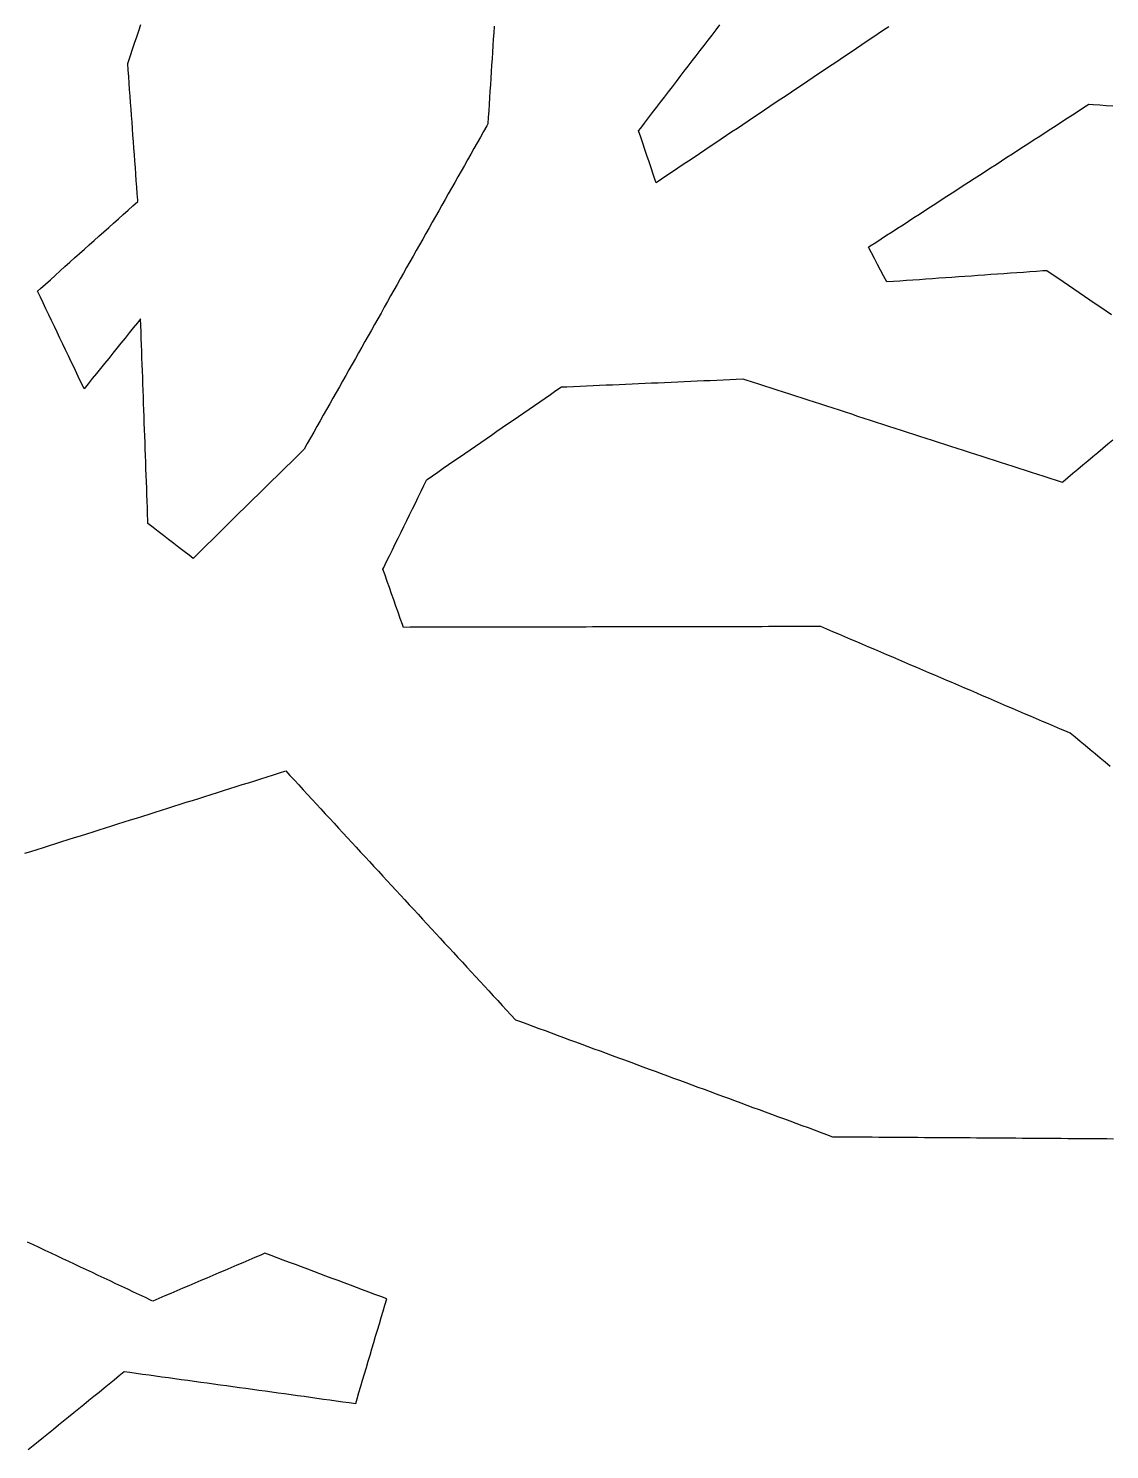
# Model space of a CAD drawing. Header units: millimetres. Extents: x 230 to 3347, y 514 to 5196.
# Drawn here: x 2824.7 to 2990.5, y 2047.7 to 2265.7 of the extents above; entities that cross this region are included whole.
import ezdxf

# ---------------------------------------------------------------- set-up
doc = ezdxf.new("R2010")
doc.units = ezdxf.units.MM
doc.layers.add('ALL_ISLANDS', color=7, linetype='Continuous')
doc.layers.add('OUTLINE_ISLAND_01', color=7, linetype='Continuous')

msp = doc.modelspace()

# ---------------------------------------------------------------- linework, layer by layer
at = {"layer": 'ALL_ISLANDS'}
for points in [[(2896.0996, 2266.0685), (2896.036, 2265.0705), (2895.9724, 2264.0725), (2895.9088, 2263.0745), (2895.8452, 2262.0766), (2895.7816, 2261.0786), (2895.718, 2260.0806), (2895.6544, 2259.0826), (2895.5908, 2258.0847), (2895.5272, 2257.0867), (2895.4636, 2256.0887), (2895.4, 2255.0907), (2895.3365, 2254.0928), (2895.2729, 2253.0948), (2895.2093, 2252.0968), (2895.1457, 2251.0988), (2894.9781, 2250.8021), (2894.4863, 2249.9313), (2893.9946, 2249.0606), (2893.5028, 2248.1899), (2893.0111, 2247.3191), (2892.5193, 2246.4484), (2892.0276, 2245.5776), (2891.5358, 2244.7069), (2891.0441, 2243.8362), (2890.5523, 2242.9654), (2890.0606, 2242.0947), (2889.5688, 2241.224), (2889.0771, 2240.3532), (2888.5853, 2239.4825), (2888.0936, 2238.6118), (2887.6018, 2237.741), (2887.1101, 2236.8703), (2886.6183, 2235.9995), (2886.1266, 2235.1288), (2885.6348, 2234.2581), (2885.1431, 2233.3873), (2884.6513, 2232.5166), (2884.1596, 2231.6459), (2883.6678, 2230.7751), (2883.1761, 2229.9044), (2882.6843, 2229.0337), (2882.1926, 2228.1629), (2881.7008, 2227.2922), (2881.2091, 2226.4215), (2880.7173, 2225.5507), (2880.2256, 2224.68), (2879.7338, 2223.8092), (2879.242, 2222.9385), (2878.7503, 2222.0678), (2878.2585, 2221.197), (2877.7668, 2220.3263), (2877.275, 2219.4556), (2876.7833, 2218.5848), (2876.2915, 2217.7141), (2875.7998, 2216.8434), (2875.308, 2215.9726), (2874.8163, 2215.1019), (2874.3245, 2214.2312), (2873.8328, 2213.3604), (2873.341, 2212.4897), (2872.8493, 2211.6189), (2872.3575, 2210.7482), (2871.8658, 2209.8775), (2871.374, 2209.0067), (2870.8823, 2208.136), (2870.3905, 2207.2653), (2869.8988, 2206.3945), (2869.407, 2205.5238), (2868.9153, 2204.6531), (2868.4235, 2203.7823), (2867.9318, 2202.9116), (2867.44, 2202.0408), (2866.9483, 2201.1701), (2866.3269, 2200.5591), (2865.6138, 2199.858), (2864.9008, 2199.1569), (2864.1878, 2198.4557), (2863.4747, 2197.7546), (2862.7617, 2197.0535), (2862.0487, 2196.3524), (2861.3356, 2195.6512), (2860.6226, 2194.9501), (2859.9095, 2194.249), (2859.1965, 2193.5478), (2858.4835, 2192.8467), (2857.7704, 2192.1456), (2857.0574, 2191.4445), (2856.3444, 2190.7433), (2855.6313, 2190.0422), (2854.9183, 2189.3411), (2854.2052, 2188.64), (2853.4922, 2187.9388), (2852.7792, 2187.2377), (2852.0661, 2186.5366), (2851.3531, 2185.8355), (2850.6401, 2185.1343), (2849.927, 2184.4332), (2849.3294, 2184.8943), (2848.5376, 2185.5051), (2847.7459, 2186.116), (2846.9541, 2186.7268), (2846.1623, 2187.3376), (2845.3706, 2187.9485), (2844.5788, 2188.5593), (2843.7871, 2189.1701), (2842.9953, 2189.781), (2842.9805, 2190.1925), (2842.9445, 2191.1919), (2842.9085, 2192.1912), (2842.8725, 2193.1906), (2842.8366, 2194.1899), (2842.8006, 2195.1893), (2842.7646, 2196.1886), (2842.7286, 2197.188), (2842.6927, 2198.1873), (2842.6567, 2199.1867), (2842.6207, 2200.186), (2842.5847, 2201.1854), (2842.5487, 2202.1847), (2842.5128, 2203.1841), (2842.4768, 2204.1835), (2842.4408, 2205.1828), (2842.4048, 2206.1822), (2842.3689, 2207.1815), (2842.3329, 2208.1809), (2842.2969, 2209.1802), (2842.2609, 2210.1796), (2842.2249, 2211.1789), (2842.189, 2212.1783), (2842.153, 2213.1776), (2842.117, 2214.177), (2842.081, 2215.1763), (2842.0451, 2216.1757), (2842.0091, 2217.175), (2841.9731, 2218.1744), (2841.9371, 2219.1737), (2841.9011, 2220.1731), (2841.8652, 2221.1724), (2841.3692, 2220.5577), (2840.7413, 2219.7794), (2840.1134, 2219.0011), (2839.4855, 2218.2228), (2838.8576, 2217.4445), (2838.2297, 2216.6662), (2837.6018, 2215.8879), (2836.9739, 2215.1096), (2836.346, 2214.3313), (2835.7181, 2213.553), (2835.0902, 2212.7747), (2834.4623, 2211.9965), (2833.8344, 2211.2182), (2833.2065, 2210.4399), (2832.9482, 2210.9813), (2832.5175, 2211.8838), (2832.0868, 2212.7863), (2831.6562, 2213.6888), (2831.2255, 2214.5913), (2830.7948, 2215.4938), (2830.3641, 2216.3963), (2829.9335, 2217.2989), (2829.5028, 2218.2014), (2829.0721, 2219.1039), (2828.6415, 2220.0064), (2828.2108, 2220.9089), (2827.7801, 2221.8114), (2827.3494, 2222.7139), (2826.9188, 2223.6164), (2826.4881, 2224.5189), (2826.0574, 2225.4214), (2826.532, 2225.8456), (2827.2777, 2226.5119), (2828.0233, 2227.1782), (2828.769, 2227.8445), (2829.5147, 2228.5109), (2830.2603, 2229.1772), (2831.006, 2229.8435), (2831.7516, 2230.5099), (2832.4973, 2231.1762), (2833.2429, 2231.8425), (2833.9886, 2232.5089), (2834.7342, 2233.1752), (2835.4799, 2233.8415), (2836.2256, 2234.5079), (2836.9712, 2235.1742), (2837.7169, 2235.8405), (2838.4625, 2236.5068), (2839.2082, 2237.1732), (2839.9538, 2237.8395), (2840.6995, 2238.5058), (2841.4452, 2239.1722), (2841.429, 2239.3929), (2841.3558, 2240.3903), (2841.2826, 2241.3876), (2841.2095, 2242.3849), (2841.1363, 2243.3822), (2841.0632, 2244.3795), (2840.99, 2245.3769), (2840.9168, 2246.3742), (2840.8437, 2247.3715), (2840.7705, 2248.3688), (2840.6973, 2249.3661), (2840.6242, 2250.3635), (2840.551, 2251.3608), (2840.4779, 2252.3581), (2840.4047, 2253.3554), (2840.3315, 2254.3527), (2840.2584, 2255.3501), (2840.1852, 2256.3474), (2840.1121, 2257.3447), (2840.0389, 2258.342), (2839.9657, 2259.3393), (2839.8926, 2260.3367), (2839.9919, 2260.6323), (2840.3103, 2261.5802), (2840.6287, 2262.5282), (2840.9471, 2263.4762), (2841.2654, 2264.4241), (2841.5838, 2265.3721), (2841.9022, 2266.32)], [(2956.6777, 2265.9858), (2955.8471, 2265.4289), (2955.0165, 2264.872), (2954.1859, 2264.3151), (2953.3554, 2263.7582), (2952.5248, 2263.2013), (2951.6942, 2262.6444), (2950.8636, 2262.0875), (2950.033, 2261.5306), (2949.2025, 2260.9737), (2948.3719, 2260.4168), (2947.5413, 2259.8599), (2946.7107, 2259.303), (2945.8801, 2258.7461), (2945.0496, 2258.1892), (2944.219, 2257.6323), (2943.3884, 2257.0753), (2942.5578, 2256.5184), (2941.7273, 2255.9615), (2940.8967, 2255.4046), (2940.0661, 2254.8477), (2939.2355, 2254.2908), (2938.4049, 2253.7339), (2937.5744, 2253.177), (2936.7438, 2252.6201), (2935.9132, 2252.0632), (2935.0826, 2251.5063), (2934.252, 2250.9494), (2933.4215, 2250.3925), (2932.5909, 2249.8356), (2931.7603, 2249.2787), (2930.9297, 2248.7218), (2930.0991, 2248.1649), (2929.2686, 2247.608), (2928.438, 2247.0511), (2927.6074, 2246.4942), (2926.7768, 2245.9373), (2925.9463, 2245.3804), (2925.1157, 2244.8235), (2924.2851, 2244.2666), (2923.4545, 2243.7097), (2922.6239, 2243.1528), (2921.7934, 2242.5959), (2920.9628, 2242.039), (2920.8334, 2242.4207), (2920.5125, 2243.3678), (2920.1915, 2244.3149), (2919.8706, 2245.262), (2919.5496, 2246.2091), (2919.2287, 2247.1562), (2918.9077, 2248.1033), (2918.5868, 2249.0504), (2918.2658, 2249.9975), (2918.5891, 2250.4196), (2919.1972, 2251.2135), (2919.8052, 2252.0074), (2920.4132, 2252.8013), (2921.0213, 2253.5952), (2921.6293, 2254.3891), (2922.2373, 2255.1831), (2922.8454, 2255.977), (2923.4534, 2256.7709), (2924.0614, 2257.5648), (2924.6695, 2258.3587), (2925.2775, 2259.1526), (2925.8855, 2259.9465), (2926.4936, 2260.7404), (2927.1016, 2261.5343), (2927.7096, 2262.3283), (2928.3177, 2263.1222), (2928.9257, 2263.9161), (2929.5337, 2264.71), (2930.1418, 2265.5039), (2930.7498, 2266.2978)], [(2990.8081, 2221.7747), (2989.9833, 2222.3401), (2989.1585, 2222.9055), (2988.3337, 2223.471), (2987.5089, 2224.0364), (2986.6841, 2224.6018), (2985.8593, 2225.1673), (2985.0345, 2225.7327), (2984.2097, 2226.2982), (2983.3849, 2226.8636), (2982.5602, 2227.429), (2981.7354, 2227.9945), (2980.9106, 2228.5599), (2980.2891, 2228.516), (2979.2916, 2228.4455), (2978.294, 2228.375), (2977.2965, 2228.3045), (2976.299, 2228.234), (2975.3015, 2228.1635), (2974.304, 2228.093), (2973.3065, 2228.0225), (2972.309, 2227.952), (2971.3115, 2227.8815), (2970.3139, 2227.811), (2969.3164, 2227.7405), (2968.3189, 2227.67), (2967.3214, 2227.5995), (2966.3239, 2227.529), (2965.3264, 2227.4586), (2964.3289, 2227.3881), (2963.3314, 2227.3176), (2962.3339, 2227.2471), (2961.3363, 2227.1766), (2960.3388, 2227.1061), (2959.3413, 2227.0356), (2958.3438, 2226.9651), (2957.3463, 2226.8946), (2956.3488, 2226.8241), (2956.3241, 2226.8713), (2955.8606, 2227.7574), (2955.3971, 2228.6435), (2954.9337, 2229.5296), (2954.4702, 2230.4157), (2954.0067, 2231.3018), (2953.5432, 2232.1879), (2953.7986, 2232.3535), (2954.6377, 2232.8975), (2955.4768, 2233.4415), (2956.3159, 2233.9856), (2957.1549, 2234.5296), (2957.994, 2235.0736), (2958.8331, 2235.6176), (2959.6721, 2236.1616), (2960.5112, 2236.7057), (2961.3503, 2237.2497), (2962.1894, 2237.7937), (2963.0284, 2238.3377), (2963.8675, 2238.8817), (2964.7066, 2239.4258), (2965.5457, 2239.9698), (2966.3847, 2240.5138), (2967.2238, 2241.0578), (2968.0629, 2241.6018), (2968.9019, 2242.1459), (2969.741, 2242.6899), (2970.5801, 2243.2339), (2971.4192, 2243.7779), (2972.2582, 2244.3219), (2973.0973, 2244.866), (2973.9364, 2245.41), (2974.7754, 2245.954), (2975.6145, 2246.498), (2976.4536, 2247.042), (2977.2927, 2247.5861), (2978.1317, 2248.1301), (2978.9708, 2248.6741), (2979.8099, 2249.2181), (2980.649, 2249.7621), (2981.488, 2250.3062), (2982.3271, 2250.8502), (2983.1662, 2251.3942), (2984.0052, 2251.9382), (2984.8443, 2252.4822), (2985.6834, 2253.0263), (2986.5225, 2253.5703), (2987.3615, 2254.1143), (2988.0106, 2254.0651), (2989.0078, 2253.9895), (2990.0049, 2253.9139), (2991.002, 2253.8383)], [(2990.6164, 2152.52), (2989.846, 2153.1575), (2989.0756, 2153.7951), (2988.3052, 2154.4326), (2987.5348, 2155.0702), (2986.7644, 2155.7077), (2985.994, 2156.3453), (2985.2235, 2156.9828), (2984.4531, 2157.6203), (2983.923, 2157.847), (2983.0036, 2158.2402), (2982.0841, 2158.6334), (2981.1646, 2159.0265), (2980.2452, 2159.4197), (2979.3257, 2159.8129), (2978.4062, 2160.206), (2977.4868, 2160.5992), (2976.5673, 2160.9924), (2975.6478, 2161.3855), (2974.7284, 2161.7787), (2973.8089, 2162.1719), (2972.8894, 2162.565), (2971.97, 2162.9582), (2971.0505, 2163.3514), (2970.131, 2163.7445), (2969.2116, 2164.1377), (2968.2921, 2164.5309), (2967.3726, 2164.9241), (2966.4532, 2165.3172), (2965.5337, 2165.7104), (2964.6142, 2166.1036), (2963.6948, 2166.4967), (2962.7753, 2166.8899), (2961.8558, 2167.2831), (2960.9364, 2167.6762), (2960.0169, 2168.0694), (2959.0974, 2168.4626), (2958.178, 2168.8557), (2957.2585, 2169.2489), (2956.339, 2169.6421), (2955.4196, 2170.0352), (2954.5001, 2170.4284), (2953.5806, 2170.8216), (2952.6612, 2171.2147), (2951.7417, 2171.6079), (2950.8222, 2172.0011), (2949.9028, 2172.3943), (2948.9833, 2172.7874), (2948.0638, 2173.1806), (2947.1444, 2173.5738), (2946.2249, 2173.9669), (2946.2023, 2173.9669), (2945.2023, 2173.965), (2944.2023, 2173.9632), (2943.2023, 2173.9613), (2942.2023, 2173.9595), (2941.2023, 2173.9576), (2940.2023, 2173.9558), (2939.2023, 2173.9539), (2938.2023, 2173.9521), (2937.2023, 2173.9502), (2936.2023, 2173.9484), (2935.2023, 2173.9465), (2934.2023, 2173.9447), (2933.2023, 2173.9428), (2932.2023, 2173.941), (2931.2023, 2173.9391), (2930.2023, 2173.9372), (2929.2023, 2173.9354), (2928.2023, 2173.9335), (2927.2023, 2173.9317), (2926.2023, 2173.9298), (2925.2023, 2173.928), (2924.2023, 2173.9261), (2923.2023, 2173.9243), (2922.2023, 2173.9224), (2921.2023, 2173.9206), (2920.2023, 2173.9187), (2919.2023, 2173.9169), (2918.2023, 2173.915), (2917.2023, 2173.9132), (2916.2023, 2173.9113), (2915.2023, 2173.9095), (2914.2023, 2173.9076), (2913.2023, 2173.9058), (2912.2023, 2173.9039), (2911.2023, 2173.9021), (2910.2023, 2173.9002), (2909.2023, 2173.8984), (2908.2023, 2173.8965), (2907.2023, 2173.8946), (2906.2023, 2173.8928), (2905.2023, 2173.8909), (2904.2023, 2173.8891), (2903.2023, 2173.8872), (2902.2023, 2173.8854), (2901.2023, 2173.8835), (2900.2023, 2173.8817), (2899.2023, 2173.8798), (2898.2023, 2173.878), (2897.2023, 2173.8761), (2896.2023, 2173.8743), (2895.2023, 2173.8724), (2894.2024, 2173.8706), (2893.2024, 2173.8687), (2892.2024, 2173.8669), (2891.2024, 2173.865), (2890.2024, 2173.8632), (2889.2024, 2173.8613), (2888.2024, 2173.8595), (2887.2024, 2173.8576), (2886.2024, 2173.8558), (2885.2024, 2173.8539), (2884.2024, 2173.852), (2883.2024, 2173.8502), (2882.2024, 2173.8483), (2882.0475, 2174.2856), (2881.7135, 2175.2282), (2881.3796, 2176.1708), (2881.0456, 2177.1134), (2880.7117, 2178.056), (2880.3777, 2178.9986), (2880.0438, 2179.9411), (2879.7098, 2180.8837), (2879.3759, 2181.8263), (2879.0419, 2182.7689), (2879.1774, 2183.0452), (2879.6179, 2183.943), (2880.0583, 2184.8407), (2880.4988, 2185.7385), (2880.9392, 2186.6363), (2881.3796, 2187.5341), (2881.8201, 2188.4319), (2882.2605, 2189.3296), (2882.701, 2190.2274), (2883.1414, 2191.1252), (2883.5818, 2192.023), (2884.0223, 2192.9208), (2884.4627, 2193.8186), (2884.9032, 2194.7163), (2885.3436, 2195.6141), (2885.784, 2196.5119), (2885.827, 2196.5415), (2886.6505, 2197.1088), (2887.474, 2197.6761), (2888.2976, 2198.2434), (2889.1211, 2198.8107), (2889.9446, 2199.378), (2890.7681, 2199.9453), (2891.5916, 2200.5126), (2892.4151, 2201.0799), (2893.2386, 2201.6472), (2894.0621, 2202.2145), (2894.8856, 2202.7818), (2895.7092, 2203.3491), (2896.5327, 2203.9164), (2897.3562, 2204.4837), (2898.1797, 2205.051), (2899.0032, 2205.6183), (2899.8267, 2206.1856), (2900.6502, 2206.7529), (2901.4737, 2207.3202), (2902.2972, 2207.8875), (2903.1208, 2208.4548), (2903.9443, 2209.0221), (2904.7678, 2209.5894), (2905.5913, 2210.1567), (2906.4148, 2210.724), (2907.2795, 2210.7622), (2908.2785, 2210.8064), (2909.2775, 2210.8505), (2910.2765, 2210.8947), (2911.2756, 2210.9389), (2912.2746, 2210.983), (2913.2736, 2211.0272), (2914.2726, 2211.0713), (2915.2717, 2211.1155), (2916.2707, 2211.1596), (2917.2697, 2211.2038), (2918.2687, 2211.248), (2919.2678, 2211.2921), (2920.2668, 2211.3363), (2921.2658, 2211.3804), (2922.2648, 2211.4246), (2923.2638, 2211.4687), (2924.2629, 2211.5129), (2925.2619, 2211.5571), (2926.2609, 2211.6012), (2927.2599, 2211.6454), (2928.259, 2211.6895), (2929.258, 2211.7337), (2930.257, 2211.7778), (2931.256, 2211.822), (2932.2551, 2211.8661), (2933.2541, 2211.9103), (2934.2531, 2211.9545), (2934.7369, 2211.7983), (2935.6885, 2211.491), (2936.6402, 2211.1837), (2937.5918, 2210.8765), (2938.5434, 2210.5692), (2939.495, 2210.2619), (2940.4467, 2209.9547), (2941.3983, 2209.6474), (2942.3499, 2209.3402), (2943.3015, 2209.0329), (2944.2532, 2208.7256), (2945.2048, 2208.4184), (2946.1564, 2208.1111), (2947.108, 2207.8038), (2948.0597, 2207.4966), (2949.0113, 2207.1893), (2949.9629, 2206.8821), (2950.9145, 2206.5748), (2951.8662, 2206.2675), (2952.8178, 2205.9603), (2953.7694, 2205.653), (2954.721, 2205.3457), (2955.6727, 2205.0385), (2956.6243, 2204.7312), (2957.5759, 2204.424), (2958.5275, 2204.1167), (2959.4792, 2203.8094), (2960.4308, 2203.5022), (2961.3824, 2203.1949), (2962.334, 2202.8876), (2963.2857, 2202.5804), (2964.2373, 2202.2731), (2965.1889, 2201.9659), (2966.1405, 2201.6586), (2967.0922, 2201.3513), (2968.0438, 2201.0441), (2968.9954, 2200.7368), (2969.947, 2200.4296), (2970.8987, 2200.1223), (2971.8503, 2199.815), (2972.8019, 2199.5078), (2973.7535, 2199.2005), (2974.7052, 2198.8932), (2975.6568, 2198.586), (2976.6084, 2198.2787), (2977.56, 2197.9715), (2978.5117, 2197.6642), (2979.4633, 2197.3569), (2980.4149, 2197.0497), (2981.3665, 2196.7424), (2982.3182, 2196.4351), (2983.2698, 2196.1279), (2983.3459, 2196.1917), (2984.1122, 2196.8342), (2984.8785, 2197.4767), (2985.6448, 2198.1192), (2986.4111, 2198.7616), (2987.1774, 2199.4041), (2987.9437, 2200.0466), (2988.71, 2200.6891), (2989.4762, 2201.3316), (2990.2425, 2201.9741), (2991.0088, 2202.6166)], [(2824.0882, 2139.1814), (2825.0419, 2139.4824), (2825.9955, 2139.7835), (2826.9491, 2140.0845), (2827.9027, 2140.3855), (2828.8563, 2140.6866), (2829.8099, 2140.9876), (2830.7635, 2141.2887), (2831.7171, 2141.5897), (2832.6707, 2141.8908), (2833.6243, 2142.1918), (2834.578, 2142.4929), (2835.5316, 2142.7939), (2836.4852, 2143.0949), (2837.4388, 2143.396), (2838.3924, 2143.697), (2839.346, 2143.9981), (2840.2996, 2144.2991), (2841.2532, 2144.6002), (2842.2068, 2144.9012), (2843.1604, 2145.2023), (2844.1141, 2145.5033), (2845.0677, 2145.8044), (2846.0213, 2146.1054), (2846.9749, 2146.4064), (2847.9285, 2146.7075), (2848.8821, 2147.0085), (2849.8357, 2147.3096), (2850.7893, 2147.6106), (2851.7429, 2147.9117), (2852.6965, 2148.2127), (2853.6502, 2148.5138), (2854.6038, 2148.8148), (2855.5574, 2149.1158), (2856.511, 2149.4169), (2857.4646, 2149.7179), (2858.4182, 2150.019), (2859.3718, 2150.32), (2860.3254, 2150.6211), (2861.279, 2150.9221), (2862.2326, 2151.2232), (2863.1862, 2151.5242), (2864.1399, 2151.8253), (2864.7772, 2151.1347), (2865.4554, 2150.3999), (2866.1337, 2149.6651), (2866.8119, 2148.9302), (2867.4902, 2148.1954), (2868.1684, 2147.4606), (2868.8467, 2146.7257), (2869.5249, 2145.9909), (2870.2032, 2145.2561), (2870.8814, 2144.5212), (2871.5597, 2143.7864), (2872.2379, 2143.0516), (2872.9162, 2142.3167), (2873.5944, 2141.5819), (2874.2727, 2140.8471), (2874.9509, 2140.1122), (2875.6291, 2139.3774), (2876.3074, 2138.6426), (2876.9856, 2137.9077), (2877.6639, 2137.1729), (2878.3421, 2136.4381), (2879.0204, 2135.7032), (2879.6986, 2134.9684), (2880.3769, 2134.2336), (2881.0551, 2133.4987), (2881.7334, 2132.7639), (2882.4116, 2132.0291), (2883.0899, 2131.2942), (2883.7681, 2130.5594), (2884.4464, 2129.8246), (2885.1246, 2129.0897), (2885.8029, 2128.3549), (2886.4811, 2127.6201), (2887.1593, 2126.8852), (2887.8376, 2126.1504), (2888.5158, 2125.4156), (2889.1941, 2124.6807), (2889.8723, 2123.9459), (2890.5506, 2123.2111), (2891.2288, 2122.4762), (2891.9071, 2121.7414), (2892.5853, 2121.0066), (2893.2636, 2120.2717), (2893.9418, 2119.5369), (2894.6201, 2118.8021), (2895.2983, 2118.0672), (2895.9766, 2117.3324), (2896.6548, 2116.5976), (2897.3331, 2115.8627), (2898.0113, 2115.1279), (2898.6895, 2114.3931), (2899.3678, 2113.6582), (2900.1635, 2113.3647), (2901.1017, 2113.0187), (2902.0399, 2112.6726), (2902.9781, 2112.3266), (2903.9164, 2111.9806), (2904.8546, 2111.6345), (2905.7928, 2111.2885), (2906.731, 2110.9424), (2907.6692, 2110.5964), (2908.6074, 2110.2503), (2909.5457, 2109.9043), (2910.4839, 2109.5582), (2911.4221, 2109.2122), (2912.3603, 2108.8661), (2913.2985, 2108.5201), (2914.2367, 2108.174), (2915.175, 2107.828), (2916.1132, 2107.4819), (2917.0514, 2107.1359), (2917.9896, 2106.7898), (2918.9278, 2106.4438), (2919.866, 2106.0977), (2920.8043, 2105.7517), (2921.7425, 2105.4056), (2922.6807, 2105.0596), (2923.6189, 2104.7135), (2924.5571, 2104.3675), (2925.4954, 2104.0215), (2926.4336, 2103.6754), (2927.3718, 2103.3294), (2928.31, 2102.9833), (2929.2482, 2102.6373), (2930.1864, 2102.2912), (2931.1247, 2101.9452), (2932.0629, 2101.5991), (2933.0011, 2101.2531), (2933.9393, 2100.907), (2934.8775, 2100.561), (2935.8157, 2100.2149), (2936.754, 2099.8689), (2937.6922, 2099.5228), (2938.6304, 2099.1768), (2939.5686, 2098.8307), (2940.5068, 2098.4847), (2941.445, 2098.1386), (2942.3833, 2097.7926), (2943.3215, 2097.4465), (2944.2597, 2097.1005), (2945.1979, 2096.7544), (2946.1361, 2096.4084), (2947.0743, 2096.0624), (2948.0126, 2095.7163), (2948.116, 2095.7156), (2949.1159, 2095.7084), (2950.1159, 2095.7012), (2951.1159, 2095.694), (2952.1158, 2095.6868), (2953.1158, 2095.6796), (2954.1158, 2095.6724), (2955.1158, 2095.6653), (2956.1157, 2095.6581), (2957.1157, 2095.6509), (2958.1157, 2095.6437), (2959.1157, 2095.6365), (2960.1156, 2095.6293), (2961.1156, 2095.6221), (2962.1156, 2095.6149), (2963.1156, 2095.6078), (2964.1155, 2095.6006), (2965.1155, 2095.5934), (2966.1155, 2095.5862), (2967.1155, 2095.579), (2968.1154, 2095.5718), (2969.1154, 2095.5646), (2970.1154, 2095.5574), (2971.1154, 2095.5503), (2972.1153, 2095.5431), (2973.1153, 2095.5359), (2974.1153, 2095.5287), (2975.1153, 2095.5215), (2976.1152, 2095.5143), (2977.1152, 2095.5071), (2978.1152, 2095.4999), (2979.1152, 2095.4928), (2980.1151, 2095.4856), (2981.1151, 2095.4784), (2982.1151, 2095.4712), (2983.115, 2095.464), (2984.115, 2095.4568), (2985.115, 2095.4496), (2986.115, 2095.4425), (2987.1149, 2095.4353), (2988.1149, 2095.4281), (2989.1149, 2095.4209), (2990.1149, 2095.4137), (2991.1148, 2095.4065)], [(2824.6178, 2047.7174), (2825.3943, 2048.3474), (2826.1709, 2048.9775), (2826.9475, 2049.6075), (2827.724, 2050.2375), (2828.5006, 2050.8676), (2829.2771, 2051.4976), (2830.0537, 2052.1277), (2830.8303, 2052.7577), (2831.6068, 2053.3878), (2832.3834, 2054.0178), (2833.1599, 2054.6478), (2833.9365, 2055.2779), (2834.7131, 2055.9079), (2835.4896, 2056.538), (2836.2662, 2057.168), (2837.0427, 2057.7981), (2837.8193, 2058.4281), (2838.5959, 2059.0581), (2839.3724, 2059.6882), (2840.1923, 2059.5751), (2841.183, 2059.4384), (2842.1736, 2059.3018), (2843.1642, 2059.1651), (2844.1548, 2059.0285), (2845.1454, 2058.8918), (2846.1361, 2058.7552), (2847.1267, 2058.6185), (2848.1173, 2058.4819), (2849.1079, 2058.3452), (2850.0985, 2058.2086), (2851.0892, 2058.0719), (2852.0798, 2057.9353), (2853.0704, 2057.7986), (2854.061, 2057.662), (2855.0516, 2057.5253), (2856.0423, 2057.3887), (2857.0329, 2057.252), (2858.0235, 2057.1154), (2859.0141, 2056.9787), (2860.0047, 2056.8421), (2860.9954, 2056.7055), (2861.986, 2056.5688), (2862.9766, 2056.4322), (2863.9672, 2056.2955), (2864.9578, 2056.1589), (2865.9485, 2056.0222), (2866.9391, 2055.8856), (2867.9297, 2055.7489), (2868.9203, 2055.6123), (2869.9109, 2055.4756), (2870.9015, 2055.339), (2871.8922, 2055.2023), (2872.8828, 2055.0657), (2873.8734, 2054.929), (2874.864, 2054.7924), (2875.0768, 2055.5077), (2875.3619, 2056.4662), (2875.6471, 2057.4246), (2875.9322, 2058.3831), (2876.2173, 2059.3416), (2876.5025, 2060.3001), (2876.7876, 2061.2586), (2877.0727, 2062.2171), (2877.3579, 2063.1756), (2877.643, 2064.1341), (2877.9281, 2065.0926), (2878.2133, 2066.051), (2878.4984, 2067.0095), (2878.7835, 2067.968), (2879.0686, 2068.9265), (2879.3538, 2069.885), (2879.6389, 2070.8435), (2878.7406, 2071.1794), (2877.804, 2071.5297), (2876.8673, 2071.88), (2875.9307, 2072.2303), (2874.994, 2072.5806), (2874.0574, 2072.9308), (2873.1207, 2073.2811), (2872.1841, 2073.6314), (2871.2474, 2073.9817), (2870.3108, 2074.332), (2869.3742, 2074.6822), (2868.4375, 2075.0325), (2867.5009, 2075.3828), (2866.5642, 2075.7331), (2865.6276, 2076.0834), (2864.6909, 2076.4337), (2863.7543, 2076.7839), (2862.8176, 2077.1342), (2861.881, 2077.4845), (2860.9444, 2077.8348), (2860.2936, 2077.5578), (2859.3735, 2077.1661), (2858.4534, 2076.7745), (2857.5332, 2076.3828), (2856.6131, 2075.9912), (2855.693, 2075.5995), (2854.7729, 2075.2079), (2853.8528, 2074.8162), (2852.9327, 2074.4246), (2852.0126, 2074.0329), (2851.0925, 2073.6412), (2850.1723, 2073.2496), (2849.2522, 2072.8579), (2848.3321, 2072.4663), (2847.412, 2072.0746), (2846.4919, 2071.683), (2845.5718, 2071.2913), (2844.6517, 2070.8997), (2843.7315, 2070.508), (2843.5132, 2070.6108), (2842.6085, 2071.0368), (2841.7038, 2071.4629), (2840.7991, 2071.8889), (2839.8944, 2072.3149), (2838.9897, 2072.7409), (2838.085, 2073.1669), (2837.1803, 2073.593), (2836.2755, 2074.019), (2835.3708, 2074.445), (2834.4661, 2074.871), (2833.5614, 2075.297), (2832.6567, 2075.7231), (2831.752, 2076.1491), (2830.8473, 2076.5751), (2829.9425, 2077.0011), (2829.0378, 2077.4271), (2828.1331, 2077.8532), (2827.2284, 2078.2792), (2826.3237, 2078.7052), (2825.419, 2079.1312), (2824.5143, 2079.5572)]]:
    msp.add_lwpolyline(points, dxfattribs=at)
at = {"layer": 'OUTLINE_ISLAND_01'}
for points in [[(2896.0996, 2266.0685), (2896.036, 2265.0705), (2895.9724, 2264.0725), (2895.9088, 2263.0745), (2895.8452, 2262.0766), (2895.7816, 2261.0786), (2895.718, 2260.0806), (2895.6544, 2259.0826), (2895.5908, 2258.0847), (2895.5272, 2257.0867), (2895.4636, 2256.0887), (2895.4, 2255.0907), (2895.3365, 2254.0928), (2895.2729, 2253.0948), (2895.2093, 2252.0968), (2895.1457, 2251.0988), (2894.9781, 2250.8021), (2894.4863, 2249.9313), (2893.9946, 2249.0606), (2893.5028, 2248.1899), (2893.0111, 2247.3191), (2892.5193, 2246.4484), (2892.0276, 2245.5776), (2891.5358, 2244.7069), (2891.0441, 2243.8362), (2890.5523, 2242.9654), (2890.0606, 2242.0947), (2889.5688, 2241.224), (2889.0771, 2240.3532), (2888.5853, 2239.4825), (2888.0936, 2238.6118), (2887.6018, 2237.741), (2887.1101, 2236.8703), (2886.6183, 2235.9995), (2886.1266, 2235.1288), (2885.6348, 2234.2581), (2885.1431, 2233.3873), (2884.6513, 2232.5166), (2884.1596, 2231.6459), (2883.6678, 2230.7751), (2883.1761, 2229.9044), (2882.6843, 2229.0337), (2882.1926, 2228.1629), (2881.7008, 2227.2922), (2881.2091, 2226.4215), (2880.7173, 2225.5507), (2880.2256, 2224.68), (2879.7338, 2223.8092), (2879.242, 2222.9385), (2878.7503, 2222.0678), (2878.2585, 2221.197), (2877.7668, 2220.3263), (2877.275, 2219.4556), (2876.7833, 2218.5848), (2876.2915, 2217.7141), (2875.7998, 2216.8434), (2875.308, 2215.9726), (2874.8163, 2215.1019), (2874.3245, 2214.2312), (2873.8328, 2213.3604), (2873.341, 2212.4897), (2872.8493, 2211.6189), (2872.3575, 2210.7482), (2871.8658, 2209.8775), (2871.374, 2209.0067), (2870.8823, 2208.136), (2870.3905, 2207.2653), (2869.8988, 2206.3945), (2869.407, 2205.5238), (2868.9153, 2204.6531), (2868.4235, 2203.7823), (2867.9318, 2202.9116), (2867.44, 2202.0408), (2866.9483, 2201.1701), (2866.3269, 2200.5591), (2865.6138, 2199.858), (2864.9008, 2199.1569), (2864.1878, 2198.4557), (2863.4747, 2197.7546), (2862.7617, 2197.0535), (2862.0487, 2196.3524), (2861.3356, 2195.6512), (2860.6226, 2194.9501), (2859.9095, 2194.249), (2859.1965, 2193.5478), (2858.4835, 2192.8467), (2857.7704, 2192.1456), (2857.0574, 2191.4445), (2856.3444, 2190.7433), (2855.6313, 2190.0422), (2854.9183, 2189.3411), (2854.2052, 2188.64), (2853.4922, 2187.9388), (2852.7792, 2187.2377), (2852.0661, 2186.5366), (2851.3531, 2185.8355), (2850.6401, 2185.1343), (2849.927, 2184.4332), (2849.3294, 2184.8943), (2848.5376, 2185.5051), (2847.7459, 2186.116), (2846.9541, 2186.7268), (2846.1623, 2187.3376), (2845.3706, 2187.9485), (2844.5788, 2188.5593), (2843.7871, 2189.1701), (2842.9953, 2189.781), (2842.9805, 2190.1925), (2842.9445, 2191.1919), (2842.9085, 2192.1912), (2842.8725, 2193.1906), (2842.8366, 2194.1899), (2842.8006, 2195.1893), (2842.7646, 2196.1886), (2842.7286, 2197.188), (2842.6927, 2198.1873), (2842.6567, 2199.1867), (2842.6207, 2200.186), (2842.5847, 2201.1854), (2842.5487, 2202.1847), (2842.5128, 2203.1841), (2842.4768, 2204.1835), (2842.4408, 2205.1828), (2842.4048, 2206.1822), (2842.3689, 2207.1815), (2842.3329, 2208.1809), (2842.2969, 2209.1802), (2842.2609, 2210.1796), (2842.2249, 2211.1789), (2842.189, 2212.1783), (2842.153, 2213.1776), (2842.117, 2214.177), (2842.081, 2215.1763), (2842.0451, 2216.1757), (2842.0091, 2217.175), (2841.9731, 2218.1744), (2841.9371, 2219.1737), (2841.9011, 2220.1731), (2841.8652, 2221.1724), (2841.3692, 2220.5577), (2840.7413, 2219.7794), (2840.1134, 2219.0011), (2839.4855, 2218.2228), (2838.8576, 2217.4445), (2838.2297, 2216.6662), (2837.6018, 2215.8879), (2836.9739, 2215.1096), (2836.346, 2214.3313), (2835.7181, 2213.553), (2835.0902, 2212.7747), (2834.4623, 2211.9965), (2833.8344, 2211.2182), (2833.2065, 2210.4399), (2832.9482, 2210.9813), (2832.5175, 2211.8838), (2832.0868, 2212.7863), (2831.6562, 2213.6888), (2831.2255, 2214.5913), (2830.7948, 2215.4938), (2830.3641, 2216.3963), (2829.9335, 2217.2989), (2829.5028, 2218.2014), (2829.0721, 2219.1039), (2828.6415, 2220.0064), (2828.2108, 2220.9089), (2827.7801, 2221.8114), (2827.3494, 2222.7139), (2826.9188, 2223.6164), (2826.4881, 2224.5189), (2826.0574, 2225.4214), (2826.532, 2225.8456), (2827.2777, 2226.5119), (2828.0233, 2227.1782), (2828.769, 2227.8445), (2829.5147, 2228.5109), (2830.2603, 2229.1772), (2831.006, 2229.8435), (2831.7516, 2230.5099), (2832.4973, 2231.1762), (2833.2429, 2231.8425), (2833.9886, 2232.5089), (2834.7342, 2233.1752), (2835.4799, 2233.8415), (2836.2256, 2234.5079), (2836.9712, 2235.1742), (2837.7169, 2235.8405), (2838.4625, 2236.5068), (2839.2082, 2237.1732), (2839.9538, 2237.8395), (2840.6995, 2238.5058), (2841.4452, 2239.1722), (2841.429, 2239.3929), (2841.3558, 2240.3903), (2841.2826, 2241.3876), (2841.2095, 2242.3849), (2841.1363, 2243.3822), (2841.0632, 2244.3795), (2840.99, 2245.3769), (2840.9168, 2246.3742), (2840.8437, 2247.3715), (2840.7705, 2248.3688), (2840.6973, 2249.3661), (2840.6242, 2250.3635), (2840.551, 2251.3608), (2840.4779, 2252.3581), (2840.4047, 2253.3554), (2840.3315, 2254.3527), (2840.2584, 2255.3501), (2840.1852, 2256.3474), (2840.1121, 2257.3447), (2840.0389, 2258.342), (2839.9657, 2259.3393), (2839.8926, 2260.3367), (2839.9919, 2260.6323), (2840.3103, 2261.5802), (2840.6287, 2262.5282), (2840.9471, 2263.4762), (2841.2654, 2264.4241), (2841.5838, 2265.3721), (2841.9022, 2266.32)], [(2956.6777, 2265.9858), (2955.8471, 2265.4289), (2955.0165, 2264.872), (2954.1859, 2264.3151), (2953.3554, 2263.7582), (2952.5248, 2263.2013), (2951.6942, 2262.6444), (2950.8636, 2262.0875), (2950.033, 2261.5306), (2949.2025, 2260.9737), (2948.3719, 2260.4168), (2947.5413, 2259.8599), (2946.7107, 2259.303), (2945.8801, 2258.7461), (2945.0496, 2258.1892), (2944.219, 2257.6323), (2943.3884, 2257.0753), (2942.5578, 2256.5184), (2941.7273, 2255.9615), (2940.8967, 2255.4046), (2940.0661, 2254.8477), (2939.2355, 2254.2908), (2938.4049, 2253.7339), (2937.5744, 2253.177), (2936.7438, 2252.6201), (2935.9132, 2252.0632), (2935.0826, 2251.5063), (2934.252, 2250.9494), (2933.4215, 2250.3925), (2932.5909, 2249.8356), (2931.7603, 2249.2787), (2930.9297, 2248.7218), (2930.0991, 2248.1649), (2929.2686, 2247.608), (2928.438, 2247.0511), (2927.6074, 2246.4942), (2926.7768, 2245.9373), (2925.9463, 2245.3804), (2925.1157, 2244.8235), (2924.2851, 2244.2666), (2923.4545, 2243.7097), (2922.6239, 2243.1528), (2921.7934, 2242.5959), (2920.9628, 2242.039), (2920.8334, 2242.4207), (2920.5125, 2243.3678), (2920.1915, 2244.3149), (2919.8706, 2245.262), (2919.5496, 2246.2091), (2919.2287, 2247.1562), (2918.9077, 2248.1033), (2918.5868, 2249.0504), (2918.2658, 2249.9975), (2918.5891, 2250.4196), (2919.1972, 2251.2135), (2919.8052, 2252.0074), (2920.4132, 2252.8013), (2921.0213, 2253.5952), (2921.6293, 2254.3891), (2922.2373, 2255.1831), (2922.8454, 2255.977), (2923.4534, 2256.7709), (2924.0614, 2257.5648), (2924.6695, 2258.3587), (2925.2775, 2259.1526), (2925.8855, 2259.9465), (2926.4936, 2260.7404), (2927.1016, 2261.5343), (2927.7096, 2262.3283), (2928.3177, 2263.1222), (2928.9257, 2263.9161), (2929.5337, 2264.71), (2930.1418, 2265.5039), (2930.7498, 2266.2978)], [(2990.8081, 2221.7747), (2989.9833, 2222.3401), (2989.1585, 2222.9055), (2988.3337, 2223.471), (2987.5089, 2224.0364), (2986.6841, 2224.6018), (2985.8593, 2225.1673), (2985.0345, 2225.7327), (2984.2097, 2226.2982), (2983.3849, 2226.8636), (2982.5602, 2227.429), (2981.7354, 2227.9945), (2980.9106, 2228.5599), (2980.2891, 2228.516), (2979.2916, 2228.4455), (2978.294, 2228.375), (2977.2965, 2228.3045), (2976.299, 2228.234), (2975.3015, 2228.1635), (2974.304, 2228.093), (2973.3065, 2228.0225), (2972.309, 2227.952), (2971.3115, 2227.8815), (2970.3139, 2227.811), (2969.3164, 2227.7405), (2968.3189, 2227.67), (2967.3214, 2227.5995), (2966.3239, 2227.529), (2965.3264, 2227.4586), (2964.3289, 2227.3881), (2963.3314, 2227.3176), (2962.3339, 2227.2471), (2961.3363, 2227.1766), (2960.3388, 2227.1061), (2959.3413, 2227.0356), (2958.3438, 2226.9651), (2957.3463, 2226.8946), (2956.3488, 2226.8241), (2956.3241, 2226.8713), (2955.8606, 2227.7574), (2955.3971, 2228.6435), (2954.9337, 2229.5296), (2954.4702, 2230.4157), (2954.0067, 2231.3018), (2953.5432, 2232.1879), (2953.7986, 2232.3535), (2954.6377, 2232.8975), (2955.4768, 2233.4415), (2956.3159, 2233.9856), (2957.1549, 2234.5296), (2957.994, 2235.0736), (2958.8331, 2235.6176), (2959.6721, 2236.1616), (2960.5112, 2236.7057), (2961.3503, 2237.2497), (2962.1894, 2237.7937), (2963.0284, 2238.3377), (2963.8675, 2238.8817), (2964.7066, 2239.4258), (2965.5457, 2239.9698), (2966.3847, 2240.5138), (2967.2238, 2241.0578), (2968.0629, 2241.6018), (2968.9019, 2242.1459), (2969.741, 2242.6899), (2970.5801, 2243.2339), (2971.4192, 2243.7779), (2972.2582, 2244.3219), (2973.0973, 2244.866), (2973.9364, 2245.41), (2974.7754, 2245.954), (2975.6145, 2246.498), (2976.4536, 2247.042), (2977.2927, 2247.5861), (2978.1317, 2248.1301), (2978.9708, 2248.6741), (2979.8099, 2249.2181), (2980.649, 2249.7621), (2981.488, 2250.3062), (2982.3271, 2250.8502), (2983.1662, 2251.3942), (2984.0052, 2251.9382), (2984.8443, 2252.4822), (2985.6834, 2253.0263), (2986.5225, 2253.5703), (2987.3615, 2254.1143), (2988.0106, 2254.0651), (2989.0078, 2253.9895), (2990.0049, 2253.9139), (2991.002, 2253.8383)], [(2990.6164, 2152.52), (2989.846, 2153.1575), (2989.0756, 2153.7951), (2988.3052, 2154.4326), (2987.5348, 2155.0702), (2986.7644, 2155.7077), (2985.994, 2156.3453), (2985.2235, 2156.9828), (2984.4531, 2157.6203), (2983.923, 2157.847), (2983.0036, 2158.2402), (2982.0841, 2158.6334), (2981.1646, 2159.0265), (2980.2452, 2159.4197), (2979.3257, 2159.8129), (2978.4062, 2160.206), (2977.4868, 2160.5992), (2976.5673, 2160.9924), (2975.6478, 2161.3855), (2974.7284, 2161.7787), (2973.8089, 2162.1719), (2972.8894, 2162.565), (2971.97, 2162.9582), (2971.0505, 2163.3514), (2970.131, 2163.7445), (2969.2116, 2164.1377), (2968.2921, 2164.5309), (2967.3726, 2164.9241), (2966.4532, 2165.3172), (2965.5337, 2165.7104), (2964.6142, 2166.1036), (2963.6948, 2166.4967), (2962.7753, 2166.8899), (2961.8558, 2167.2831), (2960.9364, 2167.6762), (2960.0169, 2168.0694), (2959.0974, 2168.4626), (2958.178, 2168.8557), (2957.2585, 2169.2489), (2956.339, 2169.6421), (2955.4196, 2170.0352), (2954.5001, 2170.4284), (2953.5806, 2170.8216), (2952.6612, 2171.2147), (2951.7417, 2171.6079), (2950.8222, 2172.0011), (2949.9028, 2172.3943), (2948.9833, 2172.7874), (2948.0638, 2173.1806), (2947.1444, 2173.5738), (2946.2249, 2173.9669), (2946.2023, 2173.9669), (2945.2023, 2173.965), (2944.2023, 2173.9632), (2943.2023, 2173.9613), (2942.2023, 2173.9595), (2941.2023, 2173.9576), (2940.2023, 2173.9558), (2939.2023, 2173.9539), (2938.2023, 2173.9521), (2937.2023, 2173.9502), (2936.2023, 2173.9484), (2935.2023, 2173.9465), (2934.2023, 2173.9447), (2933.2023, 2173.9428), (2932.2023, 2173.941), (2931.2023, 2173.9391), (2930.2023, 2173.9372), (2929.2023, 2173.9354), (2928.2023, 2173.9335), (2927.2023, 2173.9317), (2926.2023, 2173.9298), (2925.2023, 2173.928), (2924.2023, 2173.9261), (2923.2023, 2173.9243), (2922.2023, 2173.9224), (2921.2023, 2173.9206), (2920.2023, 2173.9187), (2919.2023, 2173.9169), (2918.2023, 2173.915), (2917.2023, 2173.9132), (2916.2023, 2173.9113), (2915.2023, 2173.9095), (2914.2023, 2173.9076), (2913.2023, 2173.9058), (2912.2023, 2173.9039), (2911.2023, 2173.9021), (2910.2023, 2173.9002), (2909.2023, 2173.8984), (2908.2023, 2173.8965), (2907.2023, 2173.8946), (2906.2023, 2173.8928), (2905.2023, 2173.8909), (2904.2023, 2173.8891), (2903.2023, 2173.8872), (2902.2023, 2173.8854), (2901.2023, 2173.8835), (2900.2023, 2173.8817), (2899.2023, 2173.8798), (2898.2023, 2173.878), (2897.2023, 2173.8761), (2896.2023, 2173.8743), (2895.2023, 2173.8724), (2894.2024, 2173.8706), (2893.2024, 2173.8687), (2892.2024, 2173.8669), (2891.2024, 2173.865), (2890.2024, 2173.8632), (2889.2024, 2173.8613), (2888.2024, 2173.8595), (2887.2024, 2173.8576), (2886.2024, 2173.8558), (2885.2024, 2173.8539), (2884.2024, 2173.852), (2883.2024, 2173.8502), (2882.2024, 2173.8483), (2882.0475, 2174.2856), (2881.7135, 2175.2282), (2881.3796, 2176.1708), (2881.0456, 2177.1134), (2880.7117, 2178.056), (2880.3777, 2178.9986), (2880.0438, 2179.9411), (2879.7098, 2180.8837), (2879.3759, 2181.8263), (2879.0419, 2182.7689), (2879.1774, 2183.0452), (2879.6179, 2183.943), (2880.0583, 2184.8407), (2880.4988, 2185.7385), (2880.9392, 2186.6363), (2881.3796, 2187.5341), (2881.8201, 2188.4319), (2882.2605, 2189.3296), (2882.701, 2190.2274), (2883.1414, 2191.1252), (2883.5818, 2192.023), (2884.0223, 2192.9208), (2884.4627, 2193.8186), (2884.9032, 2194.7163), (2885.3436, 2195.6141), (2885.784, 2196.5119), (2885.827, 2196.5415), (2886.6505, 2197.1088), (2887.474, 2197.6761), (2888.2976, 2198.2434), (2889.1211, 2198.8107), (2889.9446, 2199.378), (2890.7681, 2199.9453), (2891.5916, 2200.5126), (2892.4151, 2201.0799), (2893.2386, 2201.6472), (2894.0621, 2202.2145), (2894.8856, 2202.7818), (2895.7092, 2203.3491), (2896.5327, 2203.9164), (2897.3562, 2204.4837), (2898.1797, 2205.051), (2899.0032, 2205.6183), (2899.8267, 2206.1856), (2900.6502, 2206.7529), (2901.4737, 2207.3202), (2902.2972, 2207.8875), (2903.1208, 2208.4548), (2903.9443, 2209.0221), (2904.7678, 2209.5894), (2905.5913, 2210.1567), (2906.4148, 2210.724), (2907.2795, 2210.7622), (2908.2785, 2210.8064), (2909.2775, 2210.8505), (2910.2765, 2210.8947), (2911.2756, 2210.9389), (2912.2746, 2210.983), (2913.2736, 2211.0272), (2914.2726, 2211.0713), (2915.2717, 2211.1155), (2916.2707, 2211.1596), (2917.2697, 2211.2038), (2918.2687, 2211.248), (2919.2678, 2211.2921), (2920.2668, 2211.3363), (2921.2658, 2211.3804), (2922.2648, 2211.4246), (2923.2638, 2211.4687), (2924.2629, 2211.5129), (2925.2619, 2211.5571), (2926.2609, 2211.6012), (2927.2599, 2211.6454), (2928.259, 2211.6895), (2929.258, 2211.7337), (2930.257, 2211.7778), (2931.256, 2211.822), (2932.2551, 2211.8661), (2933.2541, 2211.9103), (2934.2531, 2211.9545), (2934.7369, 2211.7983), (2935.6885, 2211.491), (2936.6402, 2211.1837), (2937.5918, 2210.8765), (2938.5434, 2210.5692), (2939.495, 2210.2619), (2940.4467, 2209.9547), (2941.3983, 2209.6474), (2942.3499, 2209.3402), (2943.3015, 2209.0329), (2944.2532, 2208.7256), (2945.2048, 2208.4184), (2946.1564, 2208.1111), (2947.108, 2207.8038), (2948.0597, 2207.4966), (2949.0113, 2207.1893), (2949.9629, 2206.8821), (2950.9145, 2206.5748), (2951.8662, 2206.2675), (2952.8178, 2205.9603), (2953.7694, 2205.653), (2954.721, 2205.3457), (2955.6727, 2205.0385), (2956.6243, 2204.7312), (2957.5759, 2204.424), (2958.5275, 2204.1167), (2959.4792, 2203.8094), (2960.4308, 2203.5022), (2961.3824, 2203.1949), (2962.334, 2202.8876), (2963.2857, 2202.5804), (2964.2373, 2202.2731), (2965.1889, 2201.9659), (2966.1405, 2201.6586), (2967.0922, 2201.3513), (2968.0438, 2201.0441), (2968.9954, 2200.7368), (2969.947, 2200.4296), (2970.8987, 2200.1223), (2971.8503, 2199.815), (2972.8019, 2199.5078), (2973.7535, 2199.2005), (2974.7052, 2198.8932), (2975.6568, 2198.586), (2976.6084, 2198.2787), (2977.56, 2197.9715), (2978.5117, 2197.6642), (2979.4633, 2197.3569), (2980.4149, 2197.0497), (2981.3665, 2196.7424), (2982.3182, 2196.4351), (2983.2698, 2196.1279), (2983.3459, 2196.1917), (2984.1122, 2196.8342), (2984.8785, 2197.4767), (2985.6448, 2198.1192), (2986.4111, 2198.7616), (2987.1774, 2199.4041), (2987.9437, 2200.0466), (2988.71, 2200.6891), (2989.4762, 2201.3316), (2990.2425, 2201.9741), (2991.0088, 2202.6166)], [(2824.0882, 2139.1814), (2825.0419, 2139.4824), (2825.9955, 2139.7835), (2826.9491, 2140.0845), (2827.9027, 2140.3855), (2828.8563, 2140.6866), (2829.8099, 2140.9876), (2830.7635, 2141.2887), (2831.7171, 2141.5897), (2832.6707, 2141.8908), (2833.6243, 2142.1918), (2834.578, 2142.4929), (2835.5316, 2142.7939), (2836.4852, 2143.0949), (2837.4388, 2143.396), (2838.3924, 2143.697), (2839.346, 2143.9981), (2840.2996, 2144.2991), (2841.2532, 2144.6002), (2842.2068, 2144.9012), (2843.1604, 2145.2023), (2844.1141, 2145.5033), (2845.0677, 2145.8044), (2846.0213, 2146.1054), (2846.9749, 2146.4064), (2847.9285, 2146.7075), (2848.8821, 2147.0085), (2849.8357, 2147.3096), (2850.7893, 2147.6106), (2851.7429, 2147.9117), (2852.6965, 2148.2127), (2853.6502, 2148.5138), (2854.6038, 2148.8148), (2855.5574, 2149.1158), (2856.511, 2149.4169), (2857.4646, 2149.7179), (2858.4182, 2150.019), (2859.3718, 2150.32), (2860.3254, 2150.6211), (2861.279, 2150.9221), (2862.2326, 2151.2232), (2863.1862, 2151.5242), (2864.1399, 2151.8253), (2864.7772, 2151.1347), (2865.4554, 2150.3999), (2866.1337, 2149.6651), (2866.8119, 2148.9302), (2867.4902, 2148.1954), (2868.1684, 2147.4606), (2868.8467, 2146.7257), (2869.5249, 2145.9909), (2870.2032, 2145.2561), (2870.8814, 2144.5212), (2871.5597, 2143.7864), (2872.2379, 2143.0516), (2872.9162, 2142.3167), (2873.5944, 2141.5819), (2874.2727, 2140.8471), (2874.9509, 2140.1122), (2875.6291, 2139.3774), (2876.3074, 2138.6426), (2876.9856, 2137.9077), (2877.6639, 2137.1729), (2878.3421, 2136.4381), (2879.0204, 2135.7032), (2879.6986, 2134.9684), (2880.3769, 2134.2336), (2881.0551, 2133.4987), (2881.7334, 2132.7639), (2882.4116, 2132.0291), (2883.0899, 2131.2942), (2883.7681, 2130.5594), (2884.4464, 2129.8246), (2885.1246, 2129.0897), (2885.8029, 2128.3549), (2886.4811, 2127.6201), (2887.1593, 2126.8852), (2887.8376, 2126.1504), (2888.5158, 2125.4156), (2889.1941, 2124.6807), (2889.8723, 2123.9459), (2890.5506, 2123.2111), (2891.2288, 2122.4762), (2891.9071, 2121.7414), (2892.5853, 2121.0066), (2893.2636, 2120.2717), (2893.9418, 2119.5369), (2894.6201, 2118.8021), (2895.2983, 2118.0672), (2895.9766, 2117.3324), (2896.6548, 2116.5976), (2897.3331, 2115.8627), (2898.0113, 2115.1279), (2898.6895, 2114.3931), (2899.3678, 2113.6582), (2900.1635, 2113.3647), (2901.1017, 2113.0187), (2902.0399, 2112.6726), (2902.9781, 2112.3266), (2903.9164, 2111.9806), (2904.8546, 2111.6345), (2905.7928, 2111.2885), (2906.731, 2110.9424), (2907.6692, 2110.5964), (2908.6074, 2110.2503), (2909.5457, 2109.9043), (2910.4839, 2109.5582), (2911.4221, 2109.2122), (2912.3603, 2108.8661), (2913.2985, 2108.5201), (2914.2367, 2108.174), (2915.175, 2107.828), (2916.1132, 2107.4819), (2917.0514, 2107.1359), (2917.9896, 2106.7898), (2918.9278, 2106.4438), (2919.866, 2106.0977), (2920.8043, 2105.7517), (2921.7425, 2105.4056), (2922.6807, 2105.0596), (2923.6189, 2104.7135), (2924.5571, 2104.3675), (2925.4954, 2104.0215), (2926.4336, 2103.6754), (2927.3718, 2103.3294), (2928.31, 2102.9833), (2929.2482, 2102.6373), (2930.1864, 2102.2912), (2931.1247, 2101.9452), (2932.0629, 2101.5991), (2933.0011, 2101.2531), (2933.9393, 2100.907), (2934.8775, 2100.561), (2935.8157, 2100.2149), (2936.754, 2099.8689), (2937.6922, 2099.5228), (2938.6304, 2099.1768), (2939.5686, 2098.8307), (2940.5068, 2098.4847), (2941.445, 2098.1386), (2942.3833, 2097.7926), (2943.3215, 2097.4465), (2944.2597, 2097.1005), (2945.1979, 2096.7544), (2946.1361, 2096.4084), (2947.0743, 2096.0624), (2948.0126, 2095.7163), (2948.116, 2095.7156), (2949.1159, 2095.7084), (2950.1159, 2095.7012), (2951.1159, 2095.694), (2952.1158, 2095.6868), (2953.1158, 2095.6796), (2954.1158, 2095.6724), (2955.1158, 2095.6653), (2956.1157, 2095.6581), (2957.1157, 2095.6509), (2958.1157, 2095.6437), (2959.1157, 2095.6365), (2960.1156, 2095.6293), (2961.1156, 2095.6221), (2962.1156, 2095.6149), (2963.1156, 2095.6078), (2964.1155, 2095.6006), (2965.1155, 2095.5934), (2966.1155, 2095.5862), (2967.1155, 2095.579), (2968.1154, 2095.5718), (2969.1154, 2095.5646), (2970.1154, 2095.5574), (2971.1154, 2095.5503), (2972.1153, 2095.5431), (2973.1153, 2095.5359), (2974.1153, 2095.5287), (2975.1153, 2095.5215), (2976.1152, 2095.5143), (2977.1152, 2095.5071), (2978.1152, 2095.4999), (2979.1152, 2095.4928), (2980.1151, 2095.4856), (2981.1151, 2095.4784), (2982.1151, 2095.4712), (2983.115, 2095.464), (2984.115, 2095.4568), (2985.115, 2095.4496), (2986.115, 2095.4425), (2987.1149, 2095.4353), (2988.1149, 2095.4281), (2989.1149, 2095.4209), (2990.1149, 2095.4137), (2991.1148, 2095.4065)], [(2824.6178, 2047.7174), (2825.3943, 2048.3474), (2826.1709, 2048.9775), (2826.9475, 2049.6075), (2827.724, 2050.2375), (2828.5006, 2050.8676), (2829.2771, 2051.4976), (2830.0537, 2052.1277), (2830.8303, 2052.7577), (2831.6068, 2053.3878), (2832.3834, 2054.0178), (2833.1599, 2054.6478), (2833.9365, 2055.2779), (2834.7131, 2055.9079), (2835.4896, 2056.538), (2836.2662, 2057.168), (2837.0427, 2057.7981), (2837.8193, 2058.4281), (2838.5959, 2059.0581), (2839.3724, 2059.6882), (2840.1923, 2059.5751), (2841.183, 2059.4384), (2842.1736, 2059.3018), (2843.1642, 2059.1651), (2844.1548, 2059.0285), (2845.1454, 2058.8918), (2846.1361, 2058.7552), (2847.1267, 2058.6185), (2848.1173, 2058.4819), (2849.1079, 2058.3452), (2850.0985, 2058.2086), (2851.0892, 2058.0719), (2852.0798, 2057.9353), (2853.0704, 2057.7986), (2854.061, 2057.662), (2855.0516, 2057.5253), (2856.0423, 2057.3887), (2857.0329, 2057.252), (2858.0235, 2057.1154), (2859.0141, 2056.9787), (2860.0047, 2056.8421), (2860.9954, 2056.7055), (2861.986, 2056.5688), (2862.9766, 2056.4322), (2863.9672, 2056.2955), (2864.9578, 2056.1589), (2865.9485, 2056.0222), (2866.9391, 2055.8856), (2867.9297, 2055.7489), (2868.9203, 2055.6123), (2869.9109, 2055.4756), (2870.9015, 2055.339), (2871.8922, 2055.2023), (2872.8828, 2055.0657), (2873.8734, 2054.929), (2874.864, 2054.7924), (2875.0768, 2055.5077), (2875.3619, 2056.4662), (2875.6471, 2057.4246), (2875.9322, 2058.3831), (2876.2173, 2059.3416), (2876.5025, 2060.3001), (2876.7876, 2061.2586), (2877.0727, 2062.2171), (2877.3579, 2063.1756), (2877.643, 2064.1341), (2877.9281, 2065.0926), (2878.2133, 2066.051), (2878.4984, 2067.0095), (2878.7835, 2067.968), (2879.0686, 2068.9265), (2879.3538, 2069.885), (2879.6389, 2070.8435), (2878.7406, 2071.1794), (2877.804, 2071.5297), (2876.8673, 2071.88), (2875.9307, 2072.2303), (2874.994, 2072.5806), (2874.0574, 2072.9308), (2873.1207, 2073.2811), (2872.1841, 2073.6314), (2871.2474, 2073.9817), (2870.3108, 2074.332), (2869.3742, 2074.6822), (2868.4375, 2075.0325), (2867.5009, 2075.3828), (2866.5642, 2075.7331), (2865.6276, 2076.0834), (2864.6909, 2076.4337), (2863.7543, 2076.7839), (2862.8176, 2077.1342), (2861.881, 2077.4845), (2860.9444, 2077.8348), (2860.2936, 2077.5578), (2859.3735, 2077.1661), (2858.4534, 2076.7745), (2857.5332, 2076.3828), (2856.6131, 2075.9912), (2855.693, 2075.5995), (2854.7729, 2075.2079), (2853.8528, 2074.8162), (2852.9327, 2074.4246), (2852.0126, 2074.0329), (2851.0925, 2073.6412), (2850.1723, 2073.2496), (2849.2522, 2072.8579), (2848.3321, 2072.4663), (2847.412, 2072.0746), (2846.4919, 2071.683), (2845.5718, 2071.2913), (2844.6517, 2070.8997), (2843.7315, 2070.508), (2843.5132, 2070.6108), (2842.6085, 2071.0368), (2841.7038, 2071.4629), (2840.7991, 2071.8889), (2839.8944, 2072.3149), (2838.9897, 2072.7409), (2838.085, 2073.1669), (2837.1803, 2073.593), (2836.2755, 2074.019), (2835.3708, 2074.445), (2834.4661, 2074.871), (2833.5614, 2075.297), (2832.6567, 2075.7231), (2831.752, 2076.1491), (2830.8473, 2076.5751), (2829.9425, 2077.0011), (2829.0378, 2077.4271), (2828.1331, 2077.8532), (2827.2284, 2078.2792), (2826.3237, 2078.7052), (2825.419, 2079.1312), (2824.5143, 2079.5572)]]:
    msp.add_lwpolyline(points, dxfattribs=at)

doc.saveas('drawing.dxf')
